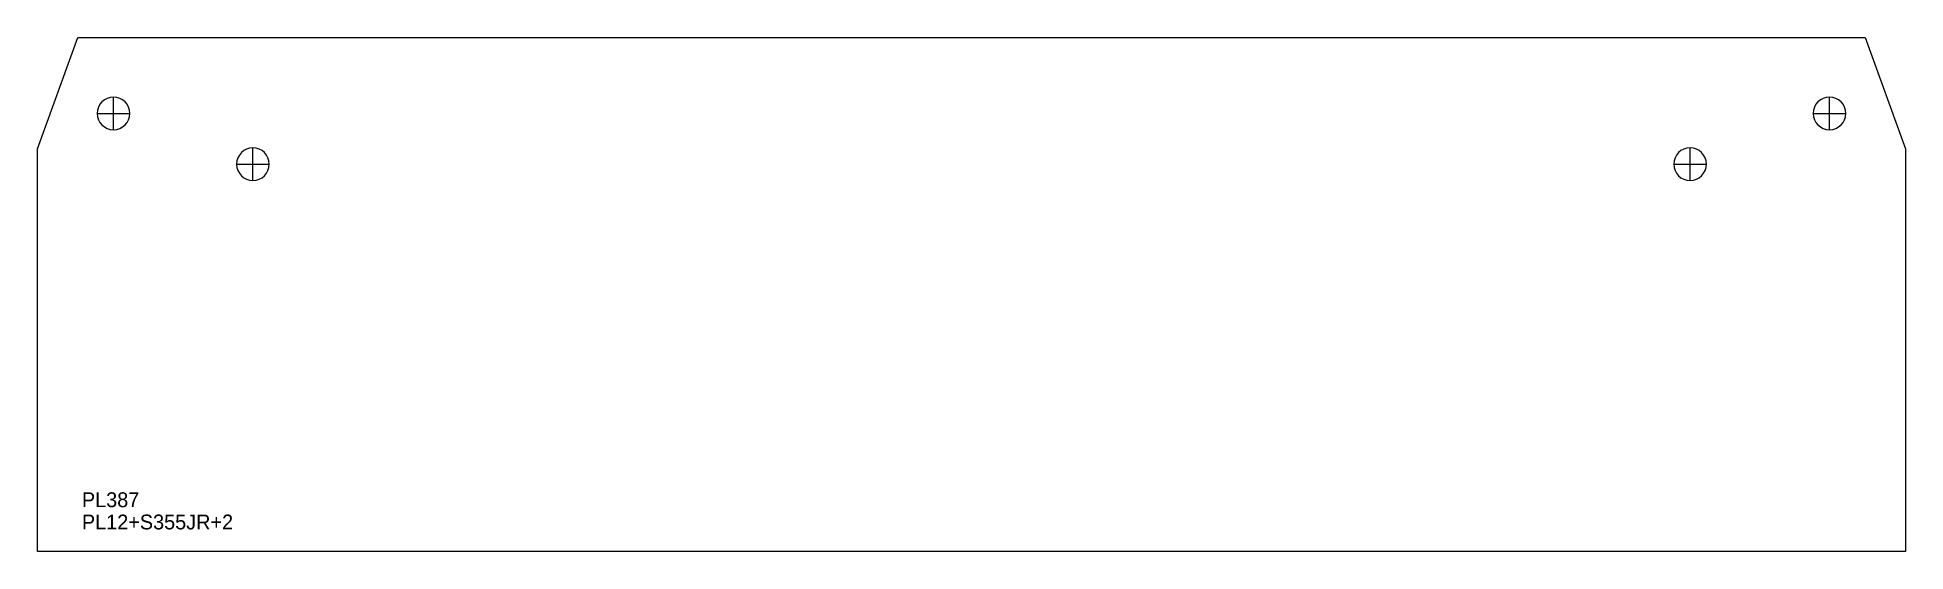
# Model space of a CAD drawing. Extents: x 0 to 1259, y 0 to 347.
import ezdxf

# ---------------------------------------------------------------- set-up
doc = ezdxf.new("R2010")
doc.units = 0
for name, color, linetype in [('22', 7, 'CONTINUOUS'), ('CUT', 7, 'CONTINUOUS'), ('SCRIBE', 3, 'CONTINUOUS'), ('TEXT', 7, 'CONTINUOUS')]:
    doc.layers.add(name, color=color, linetype=linetype)

msp = doc.modelspace()

# ---------------------------------------------------------------- linework, layer by layer
at = {"layer": '22', "color": 7, "linetype": 'CONTINUOUS'}
for p, q in [((51.27, 284.49), (51.27, 306.49)), ((1207.37, 284.49), (1207.37, 306.49)), ((40.27, 295.49), (62.27, 295.49)), ((1196.37, 295.49), (1218.37, 295.49)), ((145.24, 250.27), (145.24, 272.27)), ((1113.41, 250.27), (1113.41, 272.27)), ((134.24, 261.27), (156.24, 261.27)), ((1102.41, 261.27), (1124.41, 261.27))]:
    msp.add_line(p, q, dxfattribs=at)
for points in [[(51.27, 306.49, 1), (51.27, 284.49, 1)], [(1207.37, 306.49, 1), (1207.37, 284.49, 1)], [(145.24, 272.27, 1), (145.24, 250.27, 1)], [(1113.41, 272.27, 1), (1113.41, 250.27, 1)]]:
    msp.add_lwpolyline(points, format="xyb", close=True, dxfattribs=at)
at = {"layer": 'CUT', "color": 7, "linetype": 'CONTINUOUS'}
msp.add_lwpolyline([(0, 0), (0, 271.59), (27.37, 346.76), (1231.27, 346.76), (1258.64, 271.59), (1258.64, 0)], close=True, dxfattribs=at)

# ---------------------------------------------------------------- texts
at = {"layer": 'SCRIBE', "color": 3}
msp.add_text('PL387', height=10, dxfattribs=at).set_placement((30, 30))
at = {"layer": 'TEXT', "color": 7}
msp.add_text('PL12+S355JR+2', height=10, dxfattribs=at).set_placement((30, 15))

doc.saveas('drawing.dxf')
